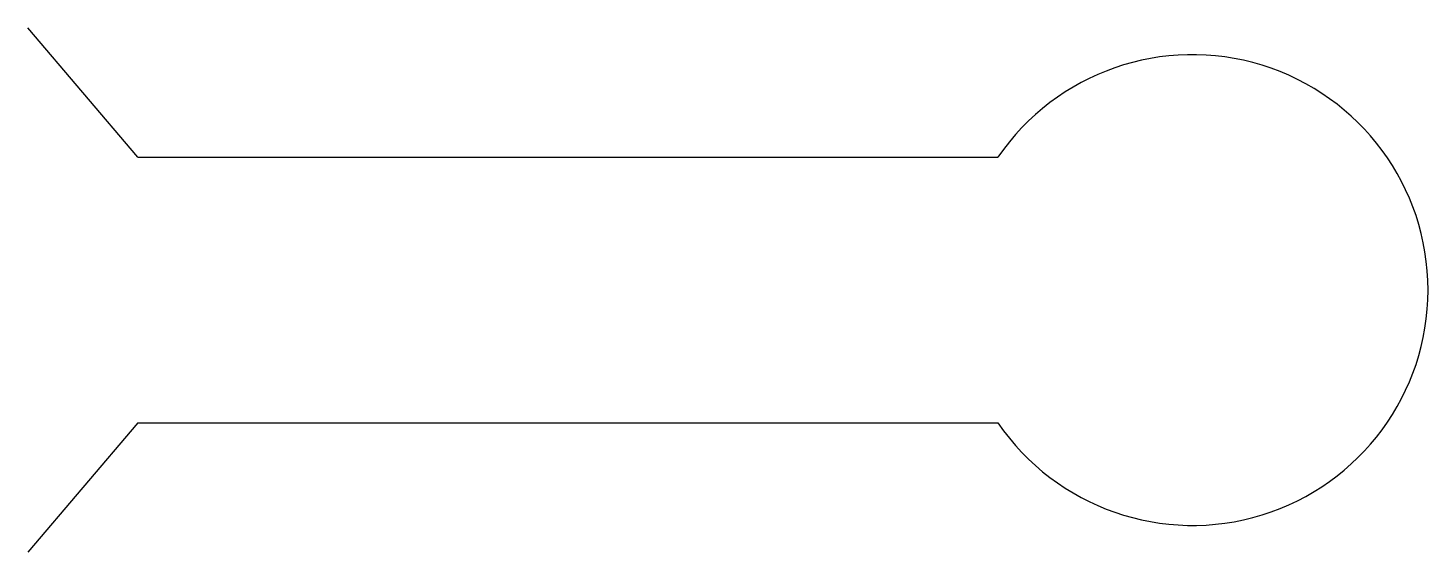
# Model space of a CAD drawing. Header units: metres. Extents: x 330.2 to 343.3, y 57.6 to 62.6.
import ezdxf

# ---------------------------------------------------------------- set-up
doc = ezdxf.new("R2010")
doc.units = ezdxf.units.M
doc.header["$MEASUREMENT"] = 0
doc.layers.get('0').update_dxf_attribs({"linetype": 'CONTINUOUS'})

msp = doc.modelspace()

# ---------------------------------------------------------------- linework, layer by layer
at = {"color": 74, "linetype": 'Continuous'}
for p, q in [((331.199, 61.335), (330.167, 62.552)), ((331.199, 61.335), (339.285, 61.335)), ((331.199, 58.835), (330.167, 57.619)), ((331.199, 58.835), (339.285, 58.835))]:
    msp.add_line(p, q, dxfattribs=at)
msp.add_arc((341.114, 60.085), 2.215, 214.3602, 145.6398, dxfattribs=at)

doc.saveas('drawing.dxf')
